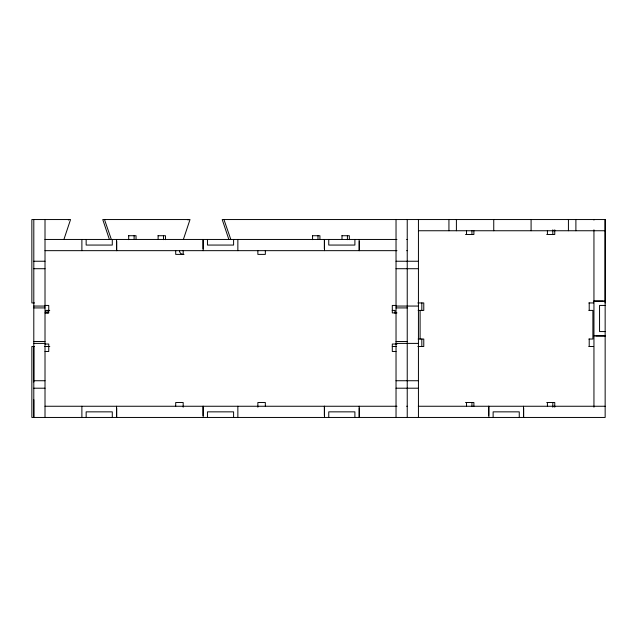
<?xml version="1.0" encoding="UTF-8"?>
<svg xmlns="http://www.w3.org/2000/svg" width="637" height="637" viewBox="0 0 637 637"><rect width="100%" height="100%" fill="white"/><g stroke="black" fill="none" stroke-linecap="round" stroke-linejoin="round"><path stroke-width="0.96" d="M33.801 399.718L33.793 417.458L33.809 219.542M33.801 381.985L33.801 346.504M420.094 339.035L420.094 310.41M421.821 310.41L421.829 302.941M589.217 339.035L589.209 346.504M605.142 302.941L605.15 219.542L222.217 219.542L228.842 239.393M68.613 219.542L68.573 220.083M63.931 239.393L70.556 219.542L31.85 219.542L31.858 302.941L34.517 302.941M183.392 239.393L190.017 219.542L102.756 219.542L109.381 239.393M418.437 230.745L605.15 230.745M465.504 234.48L473.888 234.48L473.888 230.745M546.761 234.48L554.763 234.48L554.763 229.814M128.586 235.722L136.047 235.722L136.047 239.456M158.008 235.722L165.469 235.722L165.469 239.655M312.464 235.722L319.925 235.722L319.925 239.456M341.886 235.722L349.347 235.722L349.347 239.655M44.972 239.456L396.962 239.456M406.693 239.456L407.234 239.456M45.012 250.66L396.962 250.66M406.693 250.66L407.234 250.66M183.997 254.394L175.708 254.394L175.708 250.66M33.809 261.242L45.012 261.242M396.031 261.242L418.437 261.242M33.809 268.71L45.012 268.71M396.031 268.71L418.437 268.71M593.947 301.014L603.287 301.014M593.947 301.166L605.15 301.166M417.848 302.941L423.772 302.941L423.772 310.41L418.151 310.41M588.859 302.941L593.636 302.941M45.012 305.434L48.746 305.434L48.746 312.902L45.012 312.902M396.031 305.434L392.296 305.434L392.296 312.902L396.962 312.902M605.15 305.434L599.552 305.434L599.552 331.566L605.15 331.566M33.809 306.055L45.012 306.055M396.031 306.055L418.437 306.055M33.809 307.918L45.012 307.918M396.031 307.918L407.234 307.918M49.734 310.41L45.952 310.41L45.952 313.372M392.201 310.41L394.956 310.41L394.956 313.372M588.891 310.41L592.888 310.41L592.888 339.035L588.891 339.035M593.947 335.834L605.15 335.834M595.818 335.994L605.15 335.994M418.151 339.035L423.772 339.035L423.772 346.504L417.848 346.504M33.809 341.528L45.012 341.528M396.031 341.528L407.234 341.528M33.809 343.399L45.012 343.399M396.031 343.399L418.437 343.399M45.012 344.02L48.746 344.02L48.746 351.489L45.012 351.489M396.962 344.02L392.296 344.02L392.296 351.489L396.031 351.489M34.517 346.504L31.858 346.504L31.85 417.458L605.15 417.458L605.15 219.542M44.463 346.504L49.797 346.504M392.265 346.504L396.198 346.504M588.859 346.504L593.636 346.504M33.809 380.735L45.012 380.735M396.031 380.735L418.437 380.735M33.809 388.204L45.012 388.204M396.031 388.204L418.437 388.204M465.504 402.52L473.888 402.52L473.888 406.255M546.761 402.52L554.763 402.52L554.763 407.186M45.012 406.255L396.962 406.255M406.693 406.255L407.234 406.255M418.318 406.255L605.15 406.255M230.785 239.393L224.312 220.609A3.742 3.687 89.5 0 1 224.16 219.542M111.324 239.393L104.85 220.609A3.742 3.687 89.5 0 1 104.699 219.542M589.217 310.41L589.209 302.941M421.821 339.035L421.829 346.504M593.947 219.542L593.947 220.083M593.947 229.814L593.947 407.186M575.896 219.542L575.896 230.745M568.427 219.542L568.427 230.745M552.82 229.814L552.82 234.48M552.82 402.52L552.82 407.186M547.414 230.745L547.414 234.48M547.414 402.52L547.414 406.255M531.091 219.542L531.091 230.745M523.678 408.126L523.678 417.458M523.526 406.255L523.526 417.458M519.259 417.458L519.259 411.852L493.126 411.852L493.126 417.458M493.747 219.542L493.747 230.745M488.858 406.255L488.858 417.458M488.706 406.255L488.706 415.587M471.945 230.745L471.945 234.48M471.945 402.52L471.945 406.255M466.531 230.745L466.531 234.48M466.531 402.52L466.531 406.255M456.403 219.542L456.403 230.745M448.934 219.542L448.934 230.745M418.437 219.542L418.437 417.458M407.234 219.542L407.234 417.458M396.031 219.542L396.031 417.458M359.308 241.327L359.308 250.66M359.308 408.126L359.308 417.458M359.157 239.456L359.157 250.66M359.157 406.255L359.157 417.458M354.897 239.456L354.897 245.062L328.756 245.062L328.756 239.456M354.897 417.458L354.897 411.852L328.756 411.852L328.756 417.458M347.404 235.722L347.404 239.655M341.989 235.722L341.989 239.456M324.488 239.456L324.488 250.66M324.488 406.255L324.488 417.458M324.337 239.456L324.337 248.796M324.337 406.255L324.337 415.587M317.982 235.722L317.982 239.456M312.568 235.722L312.568 239.655M265.334 250.66L265.334 254.394L257.866 254.394L257.866 250.66M265.334 406.255L265.334 402.52L257.866 402.52L257.866 407.186M237.856 239.456L237.856 250.66M237.856 406.255L237.856 417.458M233.596 239.456L233.596 245.062L207.455 245.062L207.455 239.456M233.596 417.458L233.596 411.852L207.455 411.852L207.455 417.458M203.187 239.456L203.187 250.66M203.187 406.255L203.187 417.458M203.036 239.456L203.036 248.796M203.036 406.255L203.036 415.587M183.177 250.66L183.177 254.394A3.726 3.671 -88.9 0 1 181.832 254.131A3.734 3.679 -89.9 0 1 179.507 250.66M183.177 407.186L183.177 402.52L175.708 402.52L175.708 406.255M163.526 235.722L163.526 239.655M158.111 235.722L158.111 239.456M134.104 235.722L134.104 239.456M128.698 235.722L128.698 239.655M116.714 241.327L116.714 250.66M116.706 408.126L116.706 417.458M116.555 239.456L116.555 250.66M116.555 406.255L116.555 417.458M112.287 239.456L112.287 245.062L86.154 245.062L86.154 239.456M112.287 417.458L112.287 411.852L86.154 411.852L86.154 417.458M81.886 239.456L81.886 250.66M81.886 406.255L81.886 417.458M47.894 310.41L47.894 313.372M45.012 219.542L45.012 417.458M188.074 219.542A3.695 3.631 -89.9 0 1 188.034 220.083"/></g></svg>
